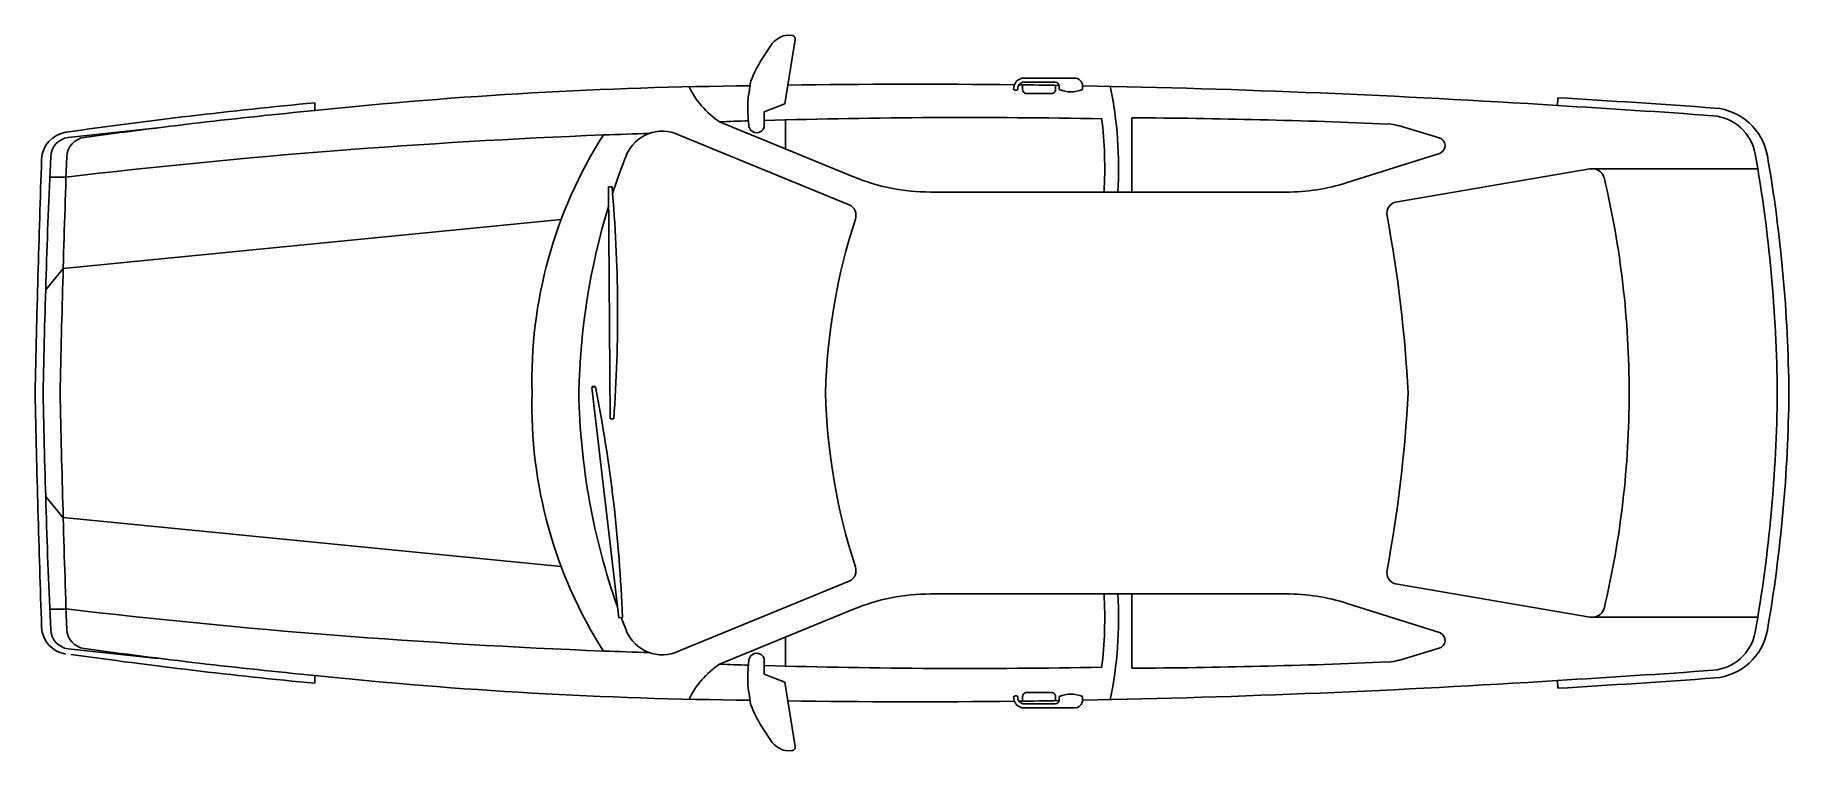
# Model space of a CAD drawing. Header units: metres. Extents: x 0 to 4.33, y -0.88 to 0.88.
import ezdxf

# ---------------------------------------------------------------- set-up
doc = ezdxf.new("R2010")
doc.units = ezdxf.units.M

msp = doc.modelspace()

# ---------------------------------------------------------------- linework, layer by layer
for p, q in [((1.8756, 0.8722), (1.8498, 0.7132)), ((1.8654, 0.8822), (1.8687, 0.8817)), ((1.7936, 0.8233), (1.8192, 0.862)), ((2.44, 0.7769), (2.5649, 0.7769)), ((2.4402, 0.7669), (2.5171, 0.7669)), ((2.5271, 0.7569), (2.5271, 0.7484)), ((2.5849, 0.7569), (2.5849, 0.7484)), ((0.6901, 0.6968), (0.6901, 0.716)), ((1.8498, 0.7132), (1.7992, 0.6938)), ((1.7992, 0.6938), (1.7992, 0.6557)), ((3.7565, 0.7091), (3.7576, 0.7283)), ((0.0817, 0.6301), (0.3031, 0.6541)), ((2.0194, 0.5332), (1.6891, 0.6689)), ((1.8521, 0.6737), (1.8521, 0.6019)), ((2.7063, 0.4956), (2.7063, 0.6791)), ((3.4651, 0.6292), (3.3645, 0.6594)), ((2.009, 0.4641), (1.5878, 0.637)), ((3.2377, 0.519), (3.4678, 0.5919)), ((0.0758, 0.5326), (0.0364, 0.5326)), ((3.3566, 0.471), (3.8368, 0.5527)), ((3.8368, 0.5527), (4.251, 0.5527)), ((1.4237, 0.5088), (1.4146, 0.5086)), ((1.4146, 0.5086), (1.4189, -0.064)), ((2.6377, 0.4957), (2.2094, 0.4957)), ((2.6376, 0.4957), (2.7063, 0.4956)), ((3.0866, 0.4956), (2.7063, 0.4956)), ((0.0691, 0.307), (1.298, 0.4277)), ((0.0691, 0.307), (0.0261, 0.2537)), ((1.3826, 0.016), (1.3736, 0.0171)), ((1.3826, 0.0151), (1.3736, 0.0139)), ((1.3736, 0.0139), (1.4403, -0.5548)), ((1.4189, -0.064), (1.428, -0.0638)), ((0.0691, -0.3079), (0.0261, -0.2546)), ((0.0691, -0.307), (1.298, -0.4277)), ((2.009, -0.4641), (1.5878, -0.637)), ((3.3566, -0.471), (3.8368, -0.5527)), ((2.6377, -0.4957), (2.2094, -0.4957)), ((2.6376, -0.4957), (2.7063, -0.4956)), ((2.7063, -0.4956), (2.7063, -0.6791)), ((3.0866, -0.4956), (2.7063, -0.4956)), ((3.2377, -0.519), (3.4678, -0.5919)), ((0.0758, -0.5335), (0.0364, -0.5335)), ((1.4403, -0.5548), (1.4493, -0.5536)), ((2.0194, -0.5332), (1.6891, -0.6689)), ((3.8368, -0.5527), (4.251, -0.5527)), ((1.8521, -0.6737), (1.8521, -0.6019)), ((0.0817, -0.631), (0.3031, -0.655)), ((3.4651, -0.6292), (3.3645, -0.6594)), ((1.7992, -0.6938), (1.7992, -0.6557)), ((0.6901, -0.6968), (0.6901, -0.716)), ((1.8498, -0.7132), (1.7992, -0.6938)), ((1.8756, -0.8722), (1.8498, -0.7132)), ((3.7565, -0.7091), (3.7576, -0.7283)), ((2.44, -0.7769), (2.5649, -0.7769)), ((2.4402, -0.7669), (2.5171, -0.7669)), ((2.5271, -0.7569), (2.5271, -0.7484)), ((2.5849, -0.7569), (2.5849, -0.7484)), ((1.7936, -0.8233), (1.8192, -0.862)), ((1.8654, -0.8822), (1.8687, -0.8817))]:
    msp.add_line(p, q)
for points in [[(2.4369, 0.7601), (2.4369, 0.7487, 0.414214), (2.4469, 0.7387), (2.5082, 0.7387, 0.414214), (2.5182, 0.7487), (2.5182, 0.759)], [(2.4369, -0.7601), (2.4369, -0.7487, -0.414214), (2.4469, -0.7387), (2.5082, -0.7387, -0.414214), (2.5182, -0.7487), (2.5182, -0.759)]]:
    msp.add_lwpolyline(points, format="xyb")
for centre, radius, start, end in [((1.8717, 0.8163), 0.0696, 117.5198, 138.9652), ((1.8588, 0.8411), 0.0416, 80.8067, 117.5198), ((1.8673, 0.8735), 0.00833, 350.8067, 80.8067), ((2.002, 0.6855), 0.2499, 146.5293, 160.4209), ((1.8595, -10.4076), 11.1657, 90.48914, 96.01179), ((1.8061, 0.846), 0.2123, 204.7842, 236.5367), ((2.025, 0.7002), 0.2666, 168.223, 189.9837), ((1.8075, 0.7547), 0.0434, 160.4209, 180), ((2.1636, -22.305), 23.0667, 89.37169, 90.76063), ((2.4409, 0.7506), 0.0263, 91.9264, 184.8104), ((2.4204, 0.7527), 0.0061, 200.0424, 315.2534), ((2.441, 0.7505), 0.0164, 92.1313, 187.2433), ((2.1636, -22.305), 23.0667, 89.09734, 89.34375), ((2.5171, 0.7569), 0.01, 0, 90), ((2.556, 0.8159), 0.0733, 246.8341, 293.1659), ((2.5649, 0.7569), 0.02, 0, 90), ((2.0652, -25.8365), 26.5995, 86.35444, 88.88061), ((1.687, 0.5553), 0.9867, 356.5337, 11.7667), ((1.9766, -12.7482), 13.5255, 95.4579, 98.07666), ((1.9766, -12.7482), 13.5064, 95.46564, 97.89577), ((1.9772, -29.3695), 30.1312, 85.88211, 86.61465), ((1.978, -29.336), 30.1169, 85.87378, 86.61254), ((4.1332, 0.5595), 0.1438, 10.2757, 85.2864), ((2.3056, -17.2555), 17.935, 91.74302, 91.96985), ((1.7806, 0.6614), 0.0195, 202.2729, 342.8001), ((2.3056, -17.2555), 17.935, 88.95708, 91.61786), ((1.6528, 0.5553), 0.9867, 356.5337, 7.1274), ((2.5867, -17.0989), 17.7783, 87.57158, 89.61458), ((3.3358, 0.5636), 0.1, 73.296, 87.5716), ((4.1315, 0.5693), 0.115, 10.4548, 85.2928), ((0.0861, 0.5739), 0.07, 98.0767, 178.0551), ((0.0885, 0.5806), 0.05, 97.8958, 177.1673), ((2.0873, -16.6339), 17.2839, 92.27132, 96.68351), ((0.128, 0.5806), 0.05, 97.8958, 177.1673), ((2.3521, 0.0314), 1.1261, 147.4954, 181.5953), ((2.1424, -19.533), 20.183, 91.77938, 92.10117), ((1.5476, 0.55), 0.0959, 65.2249, 157.5632), ((3.4593, 0.6101), 0.02, 295.0881, 73.296), ((48.2379, -1.0613), 48.2496, 178.05506, 178.73963), ((21.5057, -0.3929), 21.4893, 177.39697, 178.95358), ((45.8637, -1.0016), 45.813, 178.0177, 178.74858), ((3.0304, -0.0328), 1.689, 158.4883, 161.8833), ((0.7141, -0.0333), 3.5851, 0.5327, 10.015), ((0.7088, -0.0333), 3.6191, 0.5277, 9.8398), ((2.2094, 0.9957), 0.5, 247.6625, 270), ((3.8428, 0.5233), 0.03, 17.6685, 101.6613), ((1.6521, 0.0046), 2.2813, 359.8835, 13.3775), ((-2.1208, 0.1961), 3.5583, 355.8109, 5.0412), ((3.0866, 0.9956), 0.5, 270, 287.5892), ((3.0304, -0.0328), 1.689, 163.0258, 178.8872), ((1.9969, 0.438), 0.0288, 340.8387, 65.2249), ((3.3657, 0.4424), 0.03, 107.5892, 190.5643), ((0.0498, -0.176), 3.3431, 3.0173, 10.5643), ((3.4464, -0.0363), 1.4963, 161.9012, 178.6096), ((45.8637, 1.0016), 45.813, 181.25142, 181.9823), ((-2.1067, -0.6825), 3.5583, 2.0761, 11.3064), ((48.2379, 1.0604), 48.2496, 181.26037, 181.94494), ((21.5057, 0.392), 21.4893, 181.04642, 182.60303), ((2.3521, -0.0314), 1.1261, 178.4047, 212.5046), ((3.0304, 0.0328), 1.689, 181.1128, 199.382), ((3.4464, 0.0363), 1.4963, 181.3904, 198.0988), ((0.0498, 0.176), 3.3431, 349.4357, 356.9827), ((1.6521, -0.0046), 2.2813, 346.6225, 0.1165), ((0.7141, 0.0333), 3.5851, 349.985, 359.4673), ((0.7088, 0.0333), 3.6191, 350.1602, 359.4723), ((1.9969, -0.438), 0.0288, 294.7751, 19.1613), ((3.3657, -0.4424), 0.03, 169.4357, 252.4108), ((2.2094, -0.9957), 0.5, 90, 112.3375), ((1.6528, -0.5553), 0.9867, 352.8726, 3.4663), ((1.687, -0.5553), 0.9867, 348.2333, 3.4663), ((3.0866, -0.9956), 0.5, 72.4108, 90), ((2.0873, 16.6339), 17.2839, 263.31649, 267.72868), ((3.0304, 0.0328), 1.689, 200.3288, 201.5117), ((3.0304, 0.0328), 1.689, 200.3288, 201.5117), ((3.8428, -0.5233), 0.03, 258.3387, 342.3315), ((0.0861, -0.5748), 0.07, 181.9449, 261.9233), ((0.0885, -0.5815), 0.05, 182.8327, 262.1042), ((0.128, -0.5806), 0.05, 182.8327, 262.1042), ((1.5476, -0.55), 0.0959, 202.4368, 294.7751), ((3.4593, -0.6101), 0.02, 286.704, 64.9119), ((4.1315, -0.5693), 0.115, 274.7072, 349.5452), ((4.1332, -0.5595), 0.1438, 274.7136, 349.7243), ((1.9766, 12.7482), 13.5255, 261.97353, 264.5421), ((1.9766, 12.7482), 13.5064, 262.10423, 264.53436), ((2.1424, 19.533), 20.183, 267.89883, 268.22062), ((1.7806, -0.6614), 0.0195, 17.1999, 157.7271), ((1.8061, -0.846), 0.2123, 123.4633, 155.2158), ((2.3056, 17.2555), 17.935, 268.03015, 268.25698), ((2.025, -0.7002), 0.2666, 170.0163, 191.777), ((2.3056, 17.2555), 17.935, 268.38214, 271.04292), ((2.5867, 17.0989), 17.7783, 270.38542, 272.42842), ((3.3358, -0.5636), 0.1, 272.4284, 286.704), ((1.9772, 29.3695), 30.1312, 273.38535, 274.11789), ((1.8595, 10.4076), 11.1657, 263.98821, 269.51086), ((2.0652, 25.8365), 26.5995, 271.11939, 273.64556), ((1.978, 29.336), 30.1169, 273.38746, 274.12622), ((1.8075, -0.7547), 0.0434, 180, 199.5791), ((2.002, -0.6855), 0.2499, 199.5791, 213.4707), ((2.1636, 22.305), 23.0667, 269.23937, 270.62831), ((2.4204, -0.7527), 0.0061, 44.7466, 159.9576), ((2.4409, -0.7506), 0.0263, 175.1896, 268.0736), ((2.441, -0.7505), 0.0164, 172.7567, 267.8687), ((2.1636, 22.305), 23.0667, 270.65625, 270.90266), ((2.5171, -0.7569), 0.01, 270, 0), ((2.556, -0.8159), 0.0733, 66.8341, 113.1659), ((2.5649, -0.7569), 0.02, 270, 360), ((1.8717, -0.8163), 0.0696, 221.0348, 242.4802), ((1.8588, -0.8411), 0.0416, 242.4802, 279.1933), ((1.8673, -0.8735), 0.00833, 279.1933, 9.1933)]:
    msp.add_arc(centre, radius, start, end)

doc.saveas('drawing.dxf')
